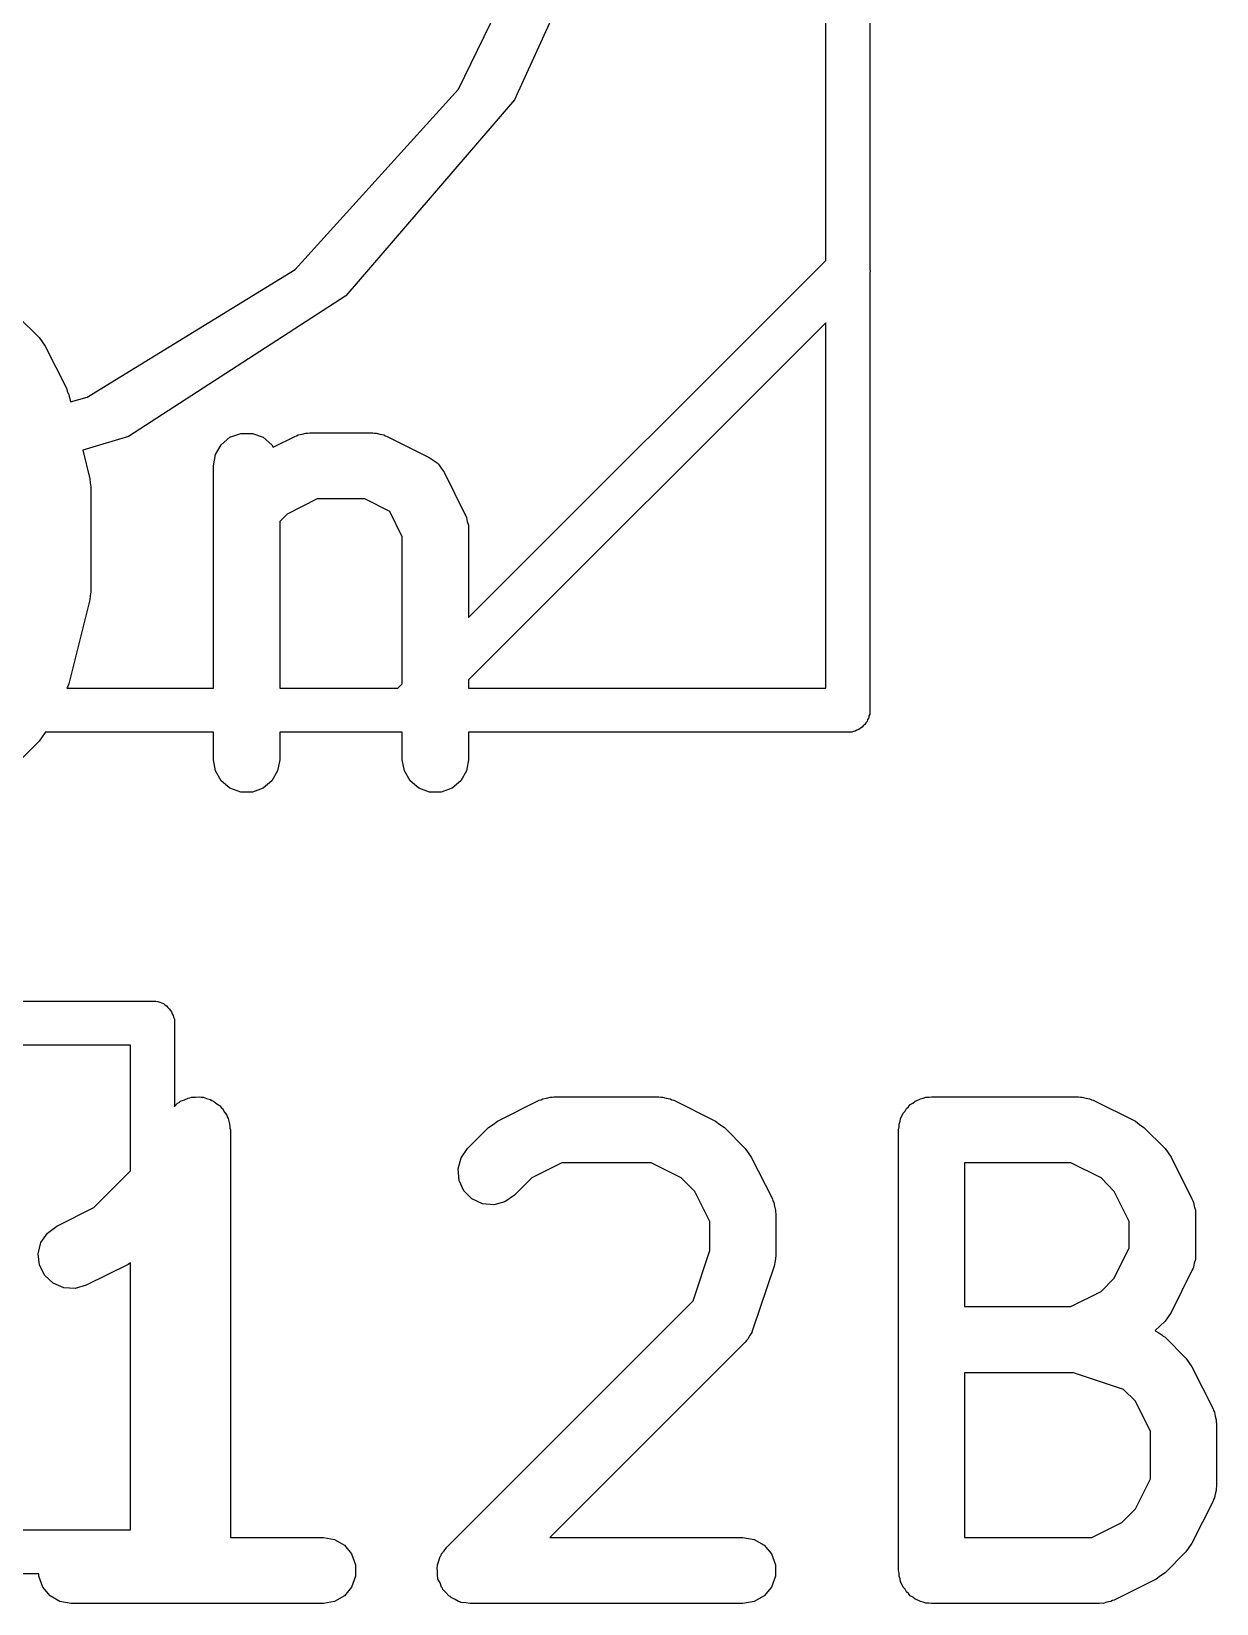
# Model space of a CAD drawing. Extents: x 106.7 to 203.6, y -115.7 to -57.1.
# Drawn here: x 179.718 to 182.407, y -68.027 to -64.46 of the extents above; entities that cross this region are included whole.
import ezdxf

# ---------------------------------------------------------------- set-up
doc = ezdxf.new("R2010")
doc.units = 0
doc.header["$MEASUREMENT"] = 0
doc.layers.add('BLACK', color=7, linetype='CONTINUOUS')

msp = doc.modelspace()

# ---------------------------------------------------------------- linework, layer by layer
at = {"layer": 'BLACK', "linetype": 'CONTINUOUS'}
for p, q in [((181.62, -60.9912), (181.62, -64.9978)), ((181.52, -64.9793), (181.52, -61.05)), ((180.687, -64.5904), (180.928, -64.0929)), ((181.057, -64.081), (180.814, -64.6153)), ((180.316, -65.0003), (180.687, -64.5904)), ((180.814, -64.6153), (180.431, -65.0599)), ((179.844, -65.2896), (180.316, -65.0003)), ((180.709, -65.7899), (181.52, -64.9793)), ((181.62, -64.9978), (181.621, -65.0044)), ((181.621, -65.0044), (181.62, -65.0066)), ((181.62, -65.0066), (181.62, -66.0088)), ((180.431, -65.0599), (179.938, -65.3791)), ((179.687, -65.107), (179.735, -65.1546)), ((181.52, -65.1207), (180.709, -65.9314)), ((181.52, -65.95), (181.52, -65.1207)), ((179.735, -65.1546), (179.742, -65.1644)), ((179.742, -65.1644), (179.749, -65.1741)), ((179.749, -65.1741), (179.797, -65.2693)), ((179.797, -65.2693), (179.799, -65.2772)), ((179.799, -65.2772), (179.802, -65.2847)), ((179.802, -65.2847), (179.806, -65.3)), ((179.806, -65.3), (179.844, -65.2896)), ((179.938, -65.3791), (179.834, -65.4103)), ((180.148, -65.3975), (180.168, -65.3808)), ((180.168, -65.3808), (180.193, -65.3719)), ((180.193, -65.3719), (180.219, -65.3719)), ((180.219, -65.3719), (180.243, -65.3808)), ((180.243, -65.3808), (180.263, -65.3975)), ((180.266, -65.403), (180.315, -65.3786)), ((180.315, -65.3786), (180.319, -65.3774)), ((180.319, -65.3774), (180.323, -65.3752)), ((180.323, -65.3752), (180.332, -65.3737)), ((180.332, -65.3737), (180.34, -65.3712)), ((180.34, -65.3712), (180.344, -65.3715)), ((180.344, -65.3715), (180.349, -65.3707)), ((180.349, -65.3707), (180.492, -65.3707)), ((180.492, -65.3707), (180.496, -65.3715)), ((180.496, -65.3715), (180.5, -65.3712)), ((180.5, -65.3712), (180.508, -65.3737)), ((180.508, -65.3737), (180.517, -65.3752)), ((180.517, -65.3752), (180.521, -65.3774)), ((180.521, -65.3774), (180.525, -65.3786)), ((180.525, -65.3786), (180.62, -65.4263)), ((179.834, -65.4103), (179.85, -65.4751)), ((180.131, -65.4457), (180.135, -65.4201)), ((180.135, -65.4201), (180.148, -65.3975)), ((180.263, -65.3975), (180.266, -65.403)), ((180.62, -65.4263), (180.629, -65.4328)), ((180.131, -65.95), (180.131, -65.4457)), ((180.629, -65.4328), (180.638, -65.4389)), ((180.638, -65.4389), (180.64, -65.4405)), ((180.64, -65.4405), (180.641, -65.4418)), ((180.641, -65.4418), (180.647, -65.451)), ((180.647, -65.451), (180.654, -65.4598)), ((180.654, -65.4598), (180.701, -65.555)), ((179.85, -65.4751), (179.851, -65.4843)), ((179.851, -65.4843), (179.852, -65.4933)), ((179.852, -65.4933), (179.852, -65.7314)), ((180.366, -65.5207), (180.298, -65.555)), ((180.474, -65.5207), (180.366, -65.5207)), ((180.531, -65.5492), (180.474, -65.5207)), ((180.298, -65.555), (180.281, -65.572)), ((180.281, -65.572), (180.281, -65.95)), ((180.559, -65.6063), (180.531, -65.5492)), ((180.701, -65.555), (180.703, -65.5592)), ((180.703, -65.5592), (180.705, -65.5629)), ((180.705, -65.5629), (180.706, -65.5716)), ((180.706, -65.5716), (180.709, -65.58)), ((180.559, -65.9399), (180.559, -65.6063)), ((180.709, -65.58), (180.709, -65.5843)), ((180.709, -65.5843), (180.709, -65.5886)), ((180.709, -65.5886), (180.709, -65.7899)), ((179.85, -65.7496), (179.802, -65.9401)), ((179.851, -65.7405), (179.85, -65.7496)), ((179.852, -65.7314), (179.851, -65.7405)), ((179.799, -65.9476), (179.798, -65.95)), ((179.798, -65.95), (180.131, -65.95)), ((179.802, -65.9401), (179.799, -65.9476)), ((180.281, -65.95), (180.549, -65.95)), ((180.549, -65.95), (180.559, -65.9399)), ((180.709, -65.9314), (180.709, -65.95)), ((180.709, -65.95), (181.52, -65.95)), ((181.605, -66.0355), (181.603, -66.0389)), ((181.609, -66.0326), (181.605, -66.0355)), ((181.611, -66.0288), (181.609, -66.0326)), ((181.614, -66.0254), (181.611, -66.0288)), ((181.615, -66.0212), (181.614, -66.0254)), ((181.618, -66.0174), (181.615, -66.0212)), ((181.62, -66.0088), (181.618, -66.013)), ((181.618, -66.013), (181.618, -66.0174)), ((179.735, -66.0702), (179.687, -66.1178)), ((179.742, -66.0603), (179.735, -66.0702)), ((179.749, -66.0507), (179.742, -66.0603)), ((180.131, -66.05), (179.749, -66.05)), ((179.749, -66.05), (179.749, -66.0507)), ((180.131, -66.1124), (180.131, -66.05)), ((180.559, -66.05), (180.281, -66.05)), ((180.281, -66.05), (180.281, -66.1124)), ((180.559, -66.1124), (180.559, -66.05)), ((181.579, -66.05), (180.709, -66.05)), ((180.709, -66.05), (180.709, -66.1124)), ((181.583, -66.0485), (181.579, -66.05)), ((181.587, -66.0477), (181.583, -66.0485)), ((181.591, -66.0455), (181.587, -66.0477)), ((181.595, -66.044), (181.591, -66.0455)), ((181.599, -66.0411), (181.595, -66.044)), ((181.603, -66.0389), (181.599, -66.0411)), ((180.135, -66.138), (180.131, -66.1124)), ((180.148, -66.1606), (180.135, -66.138)), ((180.276, -66.138), (180.263, -66.1606)), ((180.281, -66.1124), (180.276, -66.138)), ((180.564, -66.138), (180.559, -66.1124)), ((180.577, -66.1606), (180.564, -66.138)), ((180.705, -66.138), (180.692, -66.1606)), ((180.709, -66.1124), (180.705, -66.138)), ((180.168, -66.1773), (180.148, -66.1606)), ((180.193, -66.1862), (180.168, -66.1773)), ((180.243, -66.1773), (180.219, -66.1862)), ((180.263, -66.1606), (180.243, -66.1773)), ((180.597, -66.1773), (180.577, -66.1606)), ((180.621, -66.1862), (180.597, -66.1773)), ((180.672, -66.1773), (180.647, -66.1862)), ((180.692, -66.1606), (180.672, -66.1773)), ((180.219, -66.1862), (180.193, -66.1862)), ((180.647, -66.1862), (180.621, -66.1862)), ((177.983, -66.66), (180, -66.66)), ((180, -66.66), (180.004, -66.6615)), ((180.004, -66.6615), (180.009, -66.6623)), ((180.009, -66.6623), (180.013, -66.6645)), ((180.013, -66.6645), (180.017, -66.666)), ((180.017, -66.666), (180.02, -66.6689)), ((180.02, -66.6689), (180.024, -66.6711)), ((180.024, -66.6711), (180.027, -66.6745)), ((180.027, -66.6745), (180.03, -66.6774)), ((180.03, -66.6774), (180.033, -66.6812)), ((180.033, -66.6812), (180.035, -66.6846)), ((180.035, -66.6846), (180.037, -66.6888)), ((180.037, -66.6888), (180.039, -66.6926)), ((180.039, -66.6926), (180.04, -66.697)), ((180.04, -66.697), (180.042, -66.7012)), ((180.042, -66.7012), (180.042, -66.8999)), ((179.942, -66.76), (178.042, -66.76)), ((179.942, -67.0456), (179.942, -66.76)), ((180.043, -66.8984), (180.049, -66.8919)), ((180.049, -66.8919), (180.053, -66.8901)), ((180.053, -66.8901), (180.056, -66.8874)), ((180.056, -66.8874), (180.065, -66.8844)), ((180.065, -66.8844), (180.073, -66.8804)), ((180.073, -66.8804), (180.077, -66.8799)), ((180.077, -66.8799), (180.081, -66.8785)), ((180.081, -66.8785), (180.09, -66.8785)), ((180.09, -66.8785), (180.099, -66.8775)), ((180.099, -66.8775), (180.103, -66.8785)), ((180.103, -66.8785), (180.107, -66.8785)), ((180.107, -66.8785), (180.115, -66.8816)), ((180.115, -66.8816), (180.124, -66.8837)), ((180.124, -66.8837), (180.127, -66.886)), ((180.127, -66.886), (180.131, -66.8874)), ((180.131, -66.8874), (180.138, -66.8932)), ((180.138, -66.8932), (180.146, -66.8981)), ((180.775, -66.9329), (180.87, -66.8853)), ((180.87, -66.8853), (180.874, -66.8841)), ((180.874, -66.8841), (180.878, -66.8819)), ((180.878, -66.8819), (180.886, -66.8804)), ((180.886, -66.8804), (180.895, -66.8779)), ((180.895, -66.8779), (180.899, -66.8781)), ((180.899, -66.8781), (180.903, -66.8774)), ((180.903, -66.8774), (181.141, -66.8774)), ((181.141, -66.8774), (181.146, -66.8781)), ((181.146, -66.8781), (181.15, -66.8779)), ((181.15, -66.8779), (181.158, -66.8804)), ((181.158, -66.8804), (181.167, -66.8819)), ((181.167, -66.8819), (181.171, -66.8841)), ((181.171, -66.8841), (181.175, -66.8853)), ((181.175, -66.8853), (181.27, -66.9329)), ((181.712, -66.8949), (181.718, -66.8916)), ((181.718, -66.8916), (181.723, -66.8874)), ((181.723, -66.8874), (181.729, -66.8852)), ((181.729, -66.8852), (181.735, -66.8819)), ((181.735, -66.8819), (181.741, -66.8808)), ((181.741, -66.8808), (181.747, -66.8785)), ((181.747, -66.8785), (181.754, -66.8785)), ((181.754, -66.8785), (181.76, -66.8774)), ((181.76, -66.8774), (182.094, -66.8774)), ((182.094, -66.8774), (182.098, -66.8781)), ((182.098, -66.8781), (182.102, -66.8779)), ((182.102, -66.8779), (182.111, -66.8804)), ((182.111, -66.8804), (182.119, -66.8819)), ((182.119, -66.8819), (182.123, -66.8841)), ((182.123, -66.8841), (182.127, -66.8853)), ((182.127, -66.8853), (182.223, -66.9329)), ((180.042, -66.8999), (180.043, -66.8984)), ((180.146, -66.8981), (180.148, -66.9015)), ((180.148, -66.9015), (180.151, -66.9042)), ((180.151, -66.9042), (180.156, -66.9119)), ((180.156, -66.9119), (180.161, -66.9191)), ((180.161, -66.9191), (180.162, -66.9231)), ((180.162, -66.9231), (180.164, -66.9267)), ((180.164, -66.9267), (180.166, -66.9355)), ((181.689, -66.9332), (181.69, -66.9267)), ((181.69, -66.9267), (181.693, -66.921)), ((181.693, -66.921), (181.696, -66.9149)), ((181.696, -66.9149), (181.7, -66.9099)), ((181.7, -66.9099), (181.703, -66.9042)), ((181.703, -66.9042), (181.708, -66.9)), ((181.708, -66.9), (181.712, -66.8949)), ((180.166, -66.9355), (180.168, -66.9441)), ((180.168, -66.9441), (180.168, -66.9483)), ((180.168, -66.9483), (180.169, -66.9524)), ((180.169, -66.9524), (180.169, -67.8774)), ((180.707, -66.9946), (180.755, -66.947)), ((180.755, -66.947), (180.765, -66.9401)), ((180.765, -66.9401), (180.775, -66.9329)), ((181.27, -66.9329), (181.28, -66.9401)), ((181.28, -66.9401), (181.29, -66.947)), ((181.29, -66.947), (181.337, -66.9946)), ((181.685, -66.9524), (181.687, -66.9459)), ((181.685, -67.9524), (181.685, -66.9524)), ((181.687, -66.9394), (181.689, -66.9332)), ((181.687, -66.9459), (181.687, -66.9394)), ((182.223, -66.9329), (182.232, -66.9401)), ((182.232, -66.9401), (182.242, -66.947)), ((182.242, -66.947), (182.29, -66.9946)), ((180.693, -67.0159), (180.707, -66.9946)), ((181.337, -66.9946), (181.344, -67.0044)), ((182.29, -66.9946), (182.297, -67.0044)), ((180.686, -67.0411), (180.693, -67.0159)), ((180.921, -67.0274), (180.853, -67.0616)), ((181.124, -67.0274), (180.921, -67.0274)), ((181.192, -67.0616), (181.124, -67.0274)), ((181.344, -67.0044), (181.351, -67.0141)), ((181.351, -67.0141), (181.399, -67.1093)), ((181.835, -67.0274), (181.835, -67.3536)), ((182.076, -67.0274), (181.835, -67.0274)), ((182.145, -67.0616), (182.076, -67.0274)), ((182.297, -67.0044), (182.304, -67.0141)), ((182.304, -67.0141), (182.351, -67.1093)), ((179.859, -67.1288), (179.94, -67.0475)), ((179.94, -67.0475), (179.942, -67.0456)), ((180.688, -67.067), (180.686, -67.0411)), ((180.699, -67.0906), (180.688, -67.067)), ((180.853, -67.0616), (180.814, -67.1007)), ((181.223, -67.092), (181.192, -67.0616)), ((182.175, -67.092), (182.145, -67.0616)), ((180.717, -67.1091), (180.699, -67.0906)), ((180.814, -67.1007), (180.792, -67.1156)), ((181.257, -67.1606), (181.223, -67.092)), ((182.209, -67.1606), (182.175, -67.092)), ((179.775, -67.171), (179.859, -67.1288)), ((180.741, -67.1201), (180.717, -67.1091)), ((180.767, -67.1223), (180.741, -67.1201)), ((180.792, -67.1156), (180.767, -67.1223)), ((181.399, -67.1093), (181.4, -67.1135)), ((181.4, -67.1135), (181.402, -67.1172)), ((181.402, -67.1172), (181.404, -67.1259)), ((181.404, -67.1259), (181.406, -67.1343)), ((181.406, -67.1343), (181.406, -67.1386)), ((181.406, -67.1386), (181.407, -67.1429)), ((181.407, -67.1429), (181.407, -67.2381)), ((182.351, -67.1093), (182.353, -67.1135)), ((182.353, -67.1135), (182.355, -67.1172)), ((182.355, -67.1172), (182.356, -67.1259)), ((182.356, -67.1259), (182.359, -67.1343)), ((182.359, -67.1343), (182.359, -67.1386)), ((182.359, -67.1386), (182.359, -67.1429)), ((182.359, -67.1429), (182.359, -67.2381)), ((179.754, -67.1865), (179.775, -67.171)), ((181.257, -67.2259), (181.257, -67.1606)), ((182.209, -67.2204), (182.209, -67.1606)), ((179.733, -67.2336), (179.739, -67.2083)), ((179.739, -67.2083), (179.754, -67.1865)), ((179.736, -67.2595), (179.733, -67.2336)), ((181.219, -67.3404), (181.257, -67.2259)), ((181.405, -67.2499), (181.403, -67.2618)), ((181.407, -67.2381), (181.405, -67.2499)), ((182.175, -67.2889), (182.209, -67.2204)), ((182.359, -67.2467), (182.356, -67.2551)), ((182.359, -67.2381), (182.359, -67.2424)), ((182.359, -67.2424), (182.359, -67.2467)), ((179.748, -67.2828), (179.736, -67.2595)), ((179.767, -67.3007), (179.748, -67.2828)), ((179.937, -67.2576), (179.842, -67.3052)), ((179.942, -67.2541), (179.937, -67.2576)), ((179.942, -67.86), (179.942, -67.2541)), ((181.403, -67.2618), (181.355, -67.4047)), ((182.351, -67.2716), (182.304, -67.3669)), ((182.353, -67.2675), (182.351, -67.2716)), ((182.355, -67.2637), (182.353, -67.2675)), ((182.356, -67.2551), (182.355, -67.2637)), ((179.791, -67.311), (179.767, -67.3007)), ((179.817, -67.3126), (179.791, -67.311)), ((179.842, -67.3052), (179.817, -67.3126)), ((182.076, -67.3536), (182.145, -67.3193)), ((182.145, -67.3193), (182.175, -67.2889)), ((180.66, -67.8993), (181.219, -67.3404)), ((181.835, -67.3536), (182.076, -67.3536)), ((182.29, -67.3864), (182.268, -67.4081)), ((182.297, -67.3765), (182.29, -67.3864)), ((182.304, -67.3669), (182.297, -67.3765)), ((181.343, -67.4276), (181.34, -67.4304)), ((181.347, -67.4198), (181.343, -67.4276)), ((181.352, -67.4126), (181.347, -67.4198)), ((181.353, -67.4085), (181.352, -67.4126)), ((181.355, -67.4047), (181.353, -67.4085)), ((182.268, -67.4081), (182.268, -67.4082)), ((182.268, -67.4082), (182.276, -67.4133)), ((182.276, -67.4133), (182.283, -67.4174)), ((182.283, -67.4174), (182.286, -67.4207)), ((182.286, -67.4207), (182.29, -67.4232)), ((182.29, -67.4232), (182.337, -67.4708)), ((181.337, -67.434), (180.894, -67.8774)), ((181.34, -67.4304), (181.337, -67.434)), ((182.337, -67.4708), (182.344, -67.4806)), ((182.344, -67.4806), (182.351, -67.4903)), ((182.351, -67.4903), (182.399, -67.5855)), ((181.835, -67.5036), (181.835, -67.8774)), ((182.082, -67.5036), (181.835, -67.5036)), ((182.196, -67.5417), (182.082, -67.5036)), ((182.223, -67.5682), (182.196, -67.5417)), ((182.257, -67.6368), (182.223, -67.5682)), ((182.399, -67.5855), (182.4, -67.5896)), ((182.4, -67.5896), (182.402, -67.5934)), ((182.402, -67.5934), (182.404, -67.6021)), ((182.404, -67.6021), (182.406, -67.6105)), ((182.257, -67.7442), (182.257, -67.6368)), ((182.406, -67.6105), (182.406, -67.6148)), ((182.406, -67.6148), (182.407, -67.619)), ((182.407, -67.619), (182.407, -67.7619)), ((182.223, -67.8127), (182.257, -67.7442)), ((182.404, -67.7789), (182.402, -67.7876)), ((182.406, -67.7705), (182.404, -67.7789)), ((182.407, -67.7619), (182.406, -67.7662)), ((182.406, -67.7662), (182.406, -67.7705)), ((182.192, -67.8431), (182.223, -67.8127)), ((182.399, -67.7954), (182.351, -67.8907)), ((182.4, -67.7913), (182.399, -67.7954)), ((182.402, -67.7876), (182.4, -67.7913)), ((182.124, -67.8774), (182.192, -67.8431)), ((179.462, -67.86), (179.942, -67.86)), ((180.169, -67.8774), (180.38, -67.8774)), ((180.38, -67.8774), (180.405, -67.8819)), ((180.405, -67.8819), (180.428, -67.8949)), ((180.894, -67.8774), (181.332, -67.8774)), ((181.332, -67.8774), (181.358, -67.8819)), ((181.358, -67.8819), (181.38, -67.8949)), ((181.835, -67.8774), (182.124, -67.8774)), ((182.351, -67.8907), (182.344, -67.9003)), ((180.428, -67.8949), (180.444, -67.9149)), ((180.444, -67.9149), (180.453, -67.9394)), ((180.642, -67.9301), (180.645, -67.9207)), ((180.645, -67.9207), (180.647, -67.918)), ((180.647, -67.918), (180.648, -67.9149)), ((180.648, -67.9149), (180.654, -67.9074)), ((180.654, -67.9074), (180.66, -67.8993)), ((181.38, -67.8949), (181.397, -67.9149)), ((181.397, -67.9149), (181.406, -67.9394)), ((182.337, -67.9102), (182.29, -67.9578)), ((182.344, -67.9003), (182.337, -67.9102)), ((179.734, -67.96), (179.382, -67.96)), ((179.734, -67.9654), (179.734, -67.96)), ((180.453, -67.9394), (180.453, -67.9654)), ((180.638, -67.9458), (180.639, -67.9427)), ((180.639, -67.9556), (180.638, -67.9458)), ((180.639, -67.9394), (180.642, -67.9301)), ((180.639, -67.9427), (180.639, -67.9394)), ((180.639, -67.9654), (180.639, -67.9556)), ((181.406, -67.9394), (181.406, -67.9654)), ((181.687, -67.9588), (181.685, -67.9524)), ((181.687, -67.9654), (181.687, -67.9588)), ((182.29, -67.9578), (182.28, -67.9647)), ((179.743, -67.9899), (179.734, -67.9654)), ((179.76, -68.0098), (179.743, -67.9899)), ((180.444, -67.9899), (180.428, -68.0098)), ((180.453, -67.9654), (180.444, -67.9899)), ((180.64, -67.9685), (180.639, -67.9654)), ((180.64, -67.9718), (180.64, -67.9685)), ((180.645, -67.9807), (180.64, -67.9718)), ((180.648, -67.9899), (180.645, -67.9807)), ((180.65, -67.9924), (180.648, -67.9899)), ((180.651, -67.9954), (180.65, -67.9924)), ((180.658, -68.0023), (180.651, -67.9954)), ((181.397, -67.9899), (181.38, -68.0098)), ((181.406, -67.9654), (181.397, -67.9899)), ((181.689, -67.9716), (181.687, -67.9654)), ((181.69, -67.978), (181.689, -67.9716)), ((181.693, -67.9837), (181.69, -67.978)), ((181.696, -67.9899), (181.693, -67.9837)), ((181.7, -67.9949), (181.696, -67.9899)), ((181.703, -68.0006), (181.7, -67.9949)), ((182.27, -67.9718), (182.175, -68.0195)), ((182.28, -67.9647), (182.27, -67.9718)), ((179.782, -68.0229), (179.76, -68.0098)), ((179.808, -68.0274), (179.782, -68.0229)), ((180.38, -68.0274), (179.808, -68.0274)), ((180.405, -68.0229), (180.38, -68.0274)), ((180.428, -68.0098), (180.405, -68.0229)), ((180.665, -68.0098), (180.658, -68.0023)), ((180.668, -68.0115), (180.665, -68.0098)), ((180.67, -68.0138), (180.668, -68.0115)), ((180.679, -68.018), (180.67, -68.0138)), ((180.687, -68.0229), (180.679, -68.018)), ((180.69, -68.0234), (180.687, -68.0229)), ((180.693, -68.0248), (180.69, -68.0234)), ((180.703, -68.0257), (180.693, -68.0248)), ((180.713, -68.0274), (180.703, -68.0257)), ((181.332, -68.0274), (180.713, -68.0274)), ((181.358, -68.0229), (181.332, -68.0274)), ((181.38, -68.0098), (181.358, -68.0229)), ((181.708, -68.0048), (181.703, -68.0006)), ((181.712, -68.0098), (181.708, -68.0048)), ((181.718, -68.0131), (181.712, -68.0098)), ((181.723, -68.0173), (181.718, -68.0131)), ((181.729, -68.0196), (181.723, -68.0173)), ((181.735, -68.0229), (181.729, -68.0196)), ((181.741, -68.024), (181.735, -68.0229)), ((181.747, -68.0262), (181.741, -68.024)), ((181.754, -68.0262), (181.747, -68.0262)), ((181.76, -68.0274), (181.754, -68.0262)), ((182.141, -68.0274), (181.76, -68.0274)), ((182.146, -68.0266), (182.141, -68.0274)), ((182.15, -68.0269), (182.146, -68.0266)), ((182.158, -68.0244), (182.15, -68.0269)), ((182.167, -68.0229), (182.158, -68.0244)), ((182.171, -68.0207), (182.167, -68.0229)), ((182.175, -68.0195), (182.171, -68.0207))]:
    msp.add_line(p, q, dxfattribs=at)

doc.saveas('drawing.dxf')
